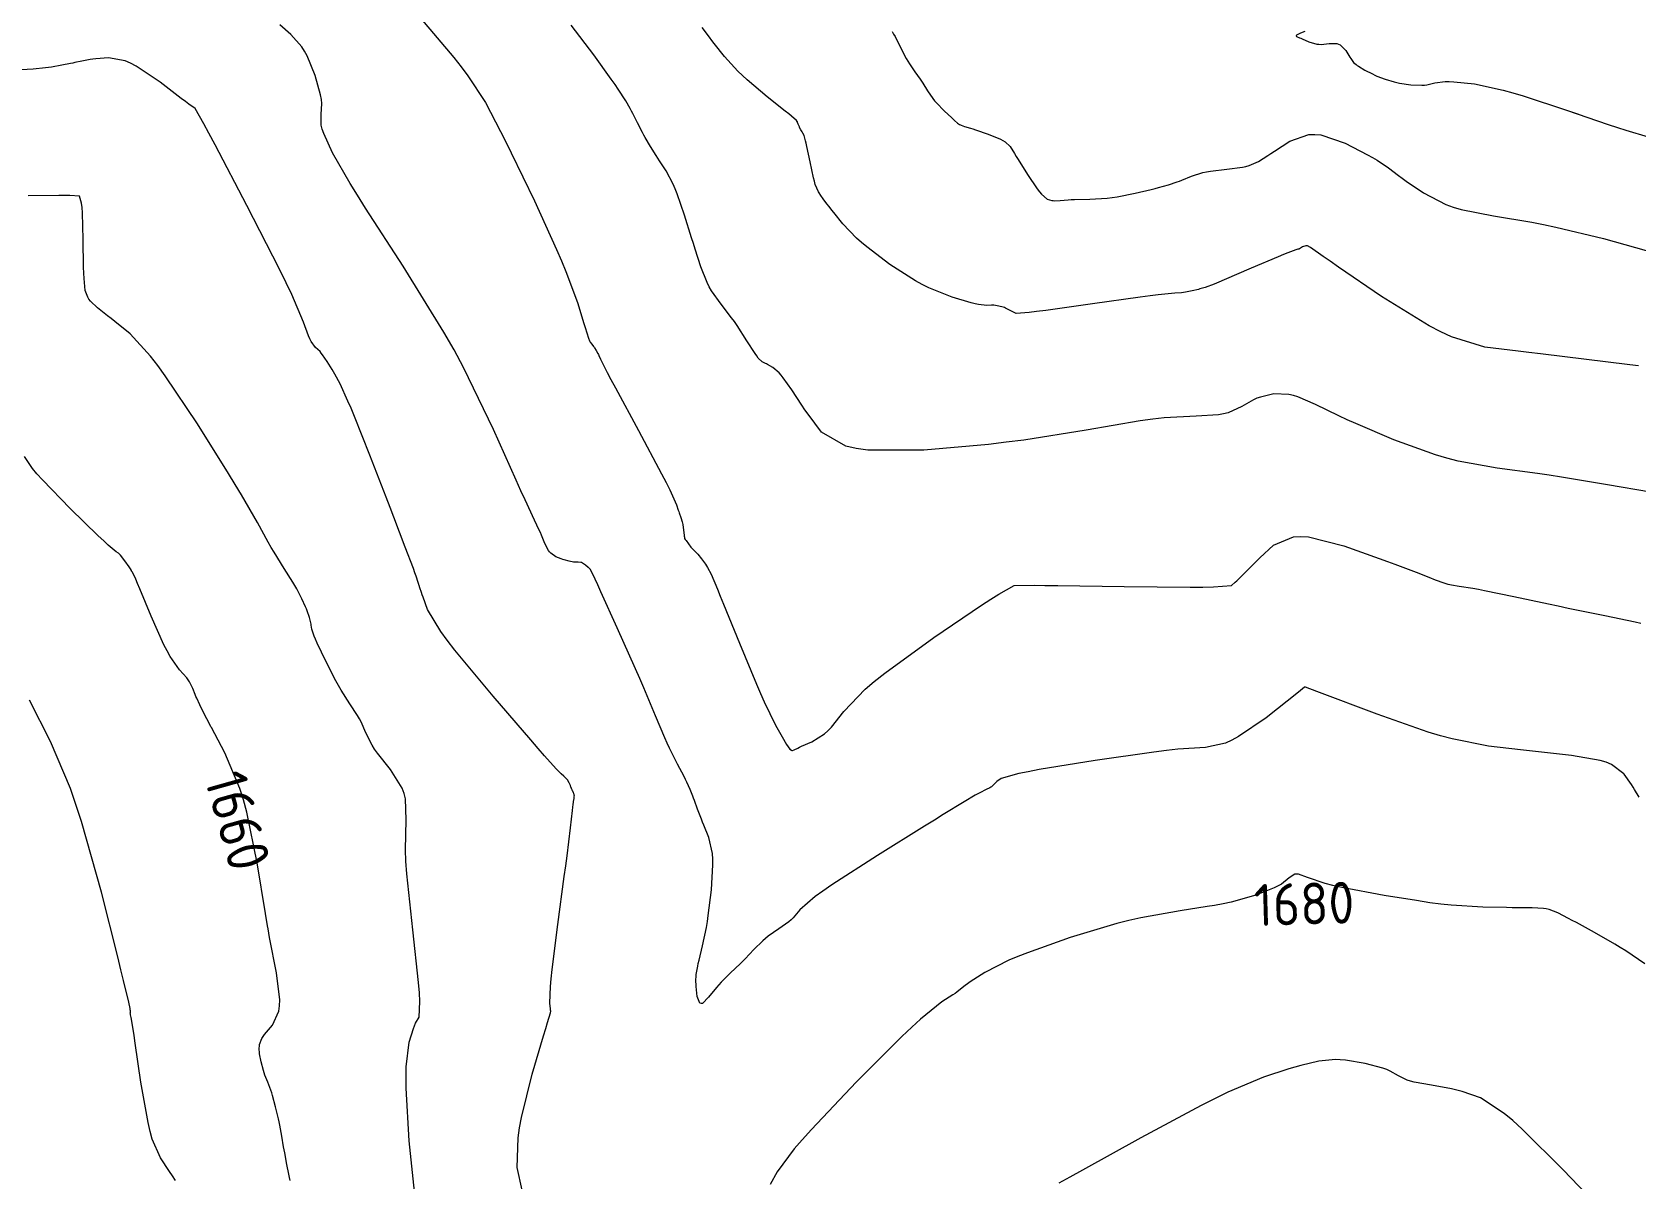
# Model space of a CAD drawing. Header units: millimetres. Extents: x 837477 to 838477, y 1189014 to 1191014.
# Drawn here: x 837711.4 to 837857, y 1189124.9 to 1189229 of the extents above; entities that cross this region are included whole.
import ezdxf

# ---------------------------------------------------------------- set-up
doc = ezdxf.new("R2010")
doc.units = ezdxf.units.MM
doc.header["$LTSCALE"] = 0.3
doc.layers.add('COTAS 10', color=252, linetype='Continuous', lineweight=9)
doc.styles.get("Standard").update_dxf_attribs({"font": 'isocp2.shx', "bigfont": '@extfont2.shx'})

msp = doc.modelspace()

# ---------------------------------------------------------------- linework, layer by layer
at = {"layer": 'COTAS 10'}
for points in [[(837857.333, 1189159.546), (837856.921, 1189160.233), (837856.78, 1189160.452), (837856.628, 1189160.685), (837855.986, 1189161.629), (837855.942, 1189161.664), (837854.816, 1189162.516), (837854.331, 1189162.711), (837853.778, 1189162.886), (837851.199, 1189163.335), (837848.199, 1189163.651), (837847.38, 1189163.742), (837846.565, 1189163.833), (837843.664, 1189164.176), (837840.368, 1189164.832), (837839.305, 1189165.122), (837838.176, 1189165.459), (837833.554, 1189167.068), (837828.075, 1189169.146), (837827.05, 1189169.534), (837827.007, 1189169.544), (837826.996, 1189169.544), (837826.986, 1189169.542), (837826.953, 1189169.527), (837826.399, 1189169.089), (837823.458, 1189166.763), (837820.966, 1189165.047), (837820.352, 1189164.721), (837819.771, 1189164.461), (837817.95, 1189164.065), (837815.44, 1189163.899), (837814.425, 1189163.785), (837813.271, 1189163.642), (837807.95, 1189162.876), (837802.852, 1189162.042), (837801.839, 1189161.855), (837800.999, 1189161.688), (837799.406, 1189161.243), (837799.012, 1189160.957), (837798.928, 1189160.889), (837798.855, 1189160.828), (837798.684, 1189160.647), (837798.522, 1189160.494), (837798.456, 1189160.45), (837798.38, 1189160.404), (837798.028, 1189160.23), (837797.472, 1189159.951), (837797.268, 1189159.838), (837797.042, 1189159.711), (837796.044, 1189159.123), (837794.142, 1189157.958), (837793.346, 1189157.465), (837792.434, 1189156.9), (837788.166, 1189154.244), (837784.025, 1189151.579), (837783.193, 1189151.007), (837782.496, 1189150.507), (837781.115, 1189149.299), (837780.521, 1189148.584), (837780.321, 1189148.395), (837780.105, 1189148.209), (837779.2, 1189147.57), (837778.24, 1189146.909), (837777.991, 1189146.71), (837777.748, 1189146.503), (837776.933, 1189145.699), (837776.142, 1189144.857), (837775.915, 1189144.626), (837775.685, 1189144.396), (837774.826, 1189143.577), (837773.986, 1189142.743), (837773.767, 1189142.504), (837773.555, 1189142.262), (837772.838, 1189141.359), (837772.267, 1189140.808), (837772.146, 1189140.787), (837772.042, 1189140.824), (837771.802, 1189141.434), (837771.707, 1189142.338), (837771.695, 1189142.56), (837771.688, 1189142.77), (837771.716, 1189143.426), (837771.842, 1189144.175), (837771.898, 1189144.443), (837771.963, 1189144.739), (837772.275, 1189146.027), (837772.628, 1189147.696), (837772.719, 1189148.232), (837772.807, 1189148.8), (837773.103, 1189151.116), (837773.232, 1189153.38), (837773.216, 1189153.915), (837773.176, 1189154.41), (837772.847, 1189155.866), (837772.401, 1189156.992), (837772.289, 1189157.279), (837772.181, 1189157.556), (837771.834, 1189158.466), (837771.54, 1189159.248), (837771.465, 1189159.444), (837771.394, 1189159.631), (837771.162, 1189160.231), (837770.857, 1189160.915), (837770.739, 1189161.154), (837770.607, 1189161.416), (837770.012, 1189162.54), (837769.286, 1189163.985), (837769.071, 1189164.448), (837768.851, 1189164.938), (837768.007, 1189166.936), (837766.939, 1189169.482), (837766.578, 1189170.318), (837766.188, 1189171.211), (837764.541, 1189174.911), (837763.054, 1189178.2), (837762.765, 1189178.834), (837762.528, 1189179.349), (837762.116, 1189180.21), (837762.005, 1189180.322), (837761.958, 1189180.365), (837761.904, 1189180.412), (837761.652, 1189180.625), (837761.37, 1189180.815), (837761.297, 1189180.848), (837761.227, 1189180.873), (837760.992, 1189180.893), (837760.731, 1189180.884), (837760.644, 1189180.891), (837760.551, 1189180.902), (837760.163, 1189180.976), (837759.718, 1189181.098), (837759.589, 1189181.14), (837759.458, 1189181.186), (837758.966, 1189181.379), (837758.505, 1189181.694), (837758.394, 1189181.817), (837758.29, 1189181.955), (837757.976, 1189182.579), (837757.668, 1189183.346), (837757.567, 1189183.573), (837757.461, 1189183.807), (837757.022, 1189184.707), (837756.162, 1189186.545), (837755.789, 1189187.371), (837755.358, 1189188.334), (837753.316, 1189192.955), (837750.584, 1189198.585), (837749.719, 1189200.183), (837748.805, 1189201.799), (837745.112, 1189207.778), (837741.689, 1189213.064), (837740.946, 1189214.243), (837740.292, 1189215.299), (837738.672, 1189218.084), (837737.884, 1189219.823), (837737.754, 1189220.22), (837737.663, 1189220.579), (837737.656, 1189221.569), (837737.723, 1189222.566), (837737.678, 1189222.931), (837737.607, 1189223.333), (837737.121, 1189225.104), (837736.375, 1189226.903), (837736.139, 1189227.323), (837735.89, 1189227.709), (837734.886, 1189228.822), (837733.906, 1189229.699)], [(837746.687, 1189230.323), (837749.69, 1189226.744), (837750.362, 1189225.883), (837750.965, 1189225.078), (837752.567, 1189222.641), (837753.95, 1189220.013), (837754.415, 1189219.088), (837754.915, 1189218.077), (837757.019, 1189213.711), (837759.037, 1189209.299), (837759.485, 1189208.258), (837759.883, 1189207.296), (837760.92, 1189204.478), (837761.514, 1189202.578), (837761.633, 1189202.195), (837761.936, 1189201.232), (837762.028, 1189201.004), (837762.059, 1189200.945), (837762.092, 1189200.887), (837762.231, 1189200.689), (837762.386, 1189200.488), (837762.429, 1189200.428), (837762.473, 1189200.365), (837762.629, 1189200.122), (837762.782, 1189199.845), (837762.823, 1189199.762), (837762.864, 1189199.676), (837763.007, 1189199.341), (837763.622, 1189198.129), (837763.961, 1189197.49), (837764.372, 1189196.72), (837766.465, 1189192.843), (837768.559, 1189188.93), (837768.971, 1189188.137), (837769.31, 1189187.47), (837769.931, 1189186.112), (837770.077, 1189185.61), (837770.118, 1189185.482), (837770.159, 1189185.36), (837770.309, 1189184.962), (837770.44, 1189184.56), (837770.469, 1189184.436), (837770.496, 1189184.306), (837770.568, 1189183.789), (837770.613, 1189183.338), (837770.623, 1189183.249), (837770.632, 1189183.177), (837770.655, 1189183.046), (837770.717, 1189182.956), (837770.751, 1189182.908), (837770.792, 1189182.851), (837771, 1189182.562), (837771.235, 1189182.255), (837771.292, 1189182.185), (837771.347, 1189182.123), (837771.517, 1189181.954), (837771.712, 1189181.765), (837771.782, 1189181.689), (837771.859, 1189181.603), (837772.194, 1189181.209), (837772.557, 1189180.711), (837772.651, 1189180.56), (837772.743, 1189180.403), (837773.054, 1189179.788), (837773.627, 1189178.432), (837773.885, 1189177.808), (837774.185, 1189177.076), (837775.626, 1189173.535), (837777.177, 1189169.812), (837777.547, 1189168.965), (837777.891, 1189168.199), (837778.919, 1189166.098), (837779.639, 1189164.799), (837779.789, 1189164.539), (837779.919, 1189164.322), (837780.209, 1189163.896), (837780.36, 1189163.798), (837780.401, 1189163.787), (837780.442, 1189163.783), (837780.59, 1189163.829), (837780.929, 1189164), (837781.091, 1189164.075), (837781.283, 1189164.162), (837782.221, 1189164.577), (837783.354, 1189165.298), (837783.667, 1189165.578), (837783.981, 1189165.893), (837785.114, 1189167.32), (837787.056, 1189169.359), (837787.88, 1189170.06), (837788.827, 1189170.819), (837793.281, 1189174.053), (837797.601, 1189176.976), (837798.464, 1189177.54), (837799.183, 1189177.997), (837800.575, 1189178.761), (837802.383, 1189178.792), (837803.363, 1189178.786), (837804.551, 1189178.775), (837810.575, 1189178.686), (837816.561, 1189178.622), (837817.725, 1189178.627), (837818.675, 1189178.642), (837820.324, 1189178.778), (837820.662, 1189179.078), (837820.786, 1189179.196), (837820.922, 1189179.329), (837821.52, 1189179.935), (837822.336, 1189180.749), (837822.608, 1189181.012), (837822.902, 1189181.292), (837824.129, 1189182.441), (837825.935, 1189183.198), (837826.593, 1189183.23), (837827.318, 1189183.186), (837830.507, 1189182.385), (837833.726, 1189181.223), (837834.471, 1189180.951), (837835.153, 1189180.7), (837837.085, 1189179.971), (837838.38, 1189179.469), (837838.66, 1189179.36), (837838.906, 1189179.265), (837839.511, 1189179.033), (837839.972, 1189178.898), (837840.127, 1189178.864), (837840.294, 1189178.831), (837840.997, 1189178.726), (837842.23, 1189178.52), (837842.731, 1189178.424), (837843.302, 1189178.312), (837845.938, 1189177.763), (837849.087, 1189177.098), (837849.98, 1189176.912), (837850.883, 1189176.724), (837854.219, 1189176.039), (837856.962, 1189175.472), (837857.49, 1189175.358)], [(837858.359, 1189187.254), (837854.45, 1189187.924), (837850.273, 1189188.62), (837849.176, 1189188.789), (837848.104, 1189188.946), (837844.45, 1189189.429), (837840.889, 1189190.075), (837839.876, 1189190.337), (837838.851, 1189190.634), (837835.052, 1189192.006), (837831.606, 1189193.476), (837830.804, 1189193.835), (837830.067, 1189194.173), (837827.954, 1189195.221), (837826.348, 1189195.922), (837825.931, 1189196.042), (837825.525, 1189196.129), (837824.162, 1189196.173), (837822.935, 1189195.896), (837822.615, 1189195.781), (837822.305, 1189195.649), (837821.26, 1189195.034), (837820.023, 1189194.459), (837819.592, 1189194.353), (837819.123, 1189194.27), (837817.109, 1189194.163), (837814.198, 1189193.995), (837813.163, 1189193.874), (837812.029, 1189193.72), (837807.109, 1189192.897), (837801.461, 1189191.987), (837799.869, 1189191.779), (837798.264, 1189191.591), (837792.367, 1189191.07), (837787.306, 1189191.081), (837786.228, 1189191.228), (837785.292, 1189191.437), (837783.08, 1189192.714), (837781.878, 1189194.324), (837781.578, 1189194.745), (837781.292, 1189195.154), (837780.379, 1189196.539), (837779.617, 1189197.651), (837779.426, 1189197.889), (837779.244, 1189198.096), (837778.663, 1189198.589), (837778.197, 1189198.844), (837778.088, 1189198.901), (837777.988, 1189198.952), (837777.702, 1189199.086), (837777.349, 1189199.438), (837777.208, 1189199.627), (837777.047, 1189199.856), (837776.311, 1189201.011), (837775.43, 1189202.378), (837775.178, 1189202.74), (837774.923, 1189203.095), (837773.975, 1189204.318), (837773.101, 1189205.554), (837772.894, 1189205.918), (837772.701, 1189206.291), (837772.127, 1189207.715), (837771.61, 1189209.337), (837771.452, 1189209.835), (837771.288, 1189210.354), (837770.645, 1189212.406), (837769.972, 1189214.355), (837769.79, 1189214.811), (837769.609, 1189215.229), (837768.971, 1189216.433), (837768.372, 1189217.361), (837768.217, 1189217.605), (837768.065, 1189217.844), (837767.555, 1189218.659), (837767.081, 1189219.461), (837766.953, 1189219.691), (837766.826, 1189219.925), (837766.378, 1189220.8), (837765.947, 1189221.656), (837765.831, 1189221.878), (837765.717, 1189222.093), (837765.315, 1189222.817), (837764.631, 1189223.872), (837764.338, 1189224.296), (837764, 1189224.777), (837762.407, 1189226.992), (837760.361, 1189229.678)], [(837857.273, 1189198.732), (837856.488, 1189198.829), (837848.362, 1189199.805), (837847.323, 1189199.933), (837846.347, 1189200.054), (837843.333, 1189200.438), (837840.302, 1189201.352), (837839.315, 1189201.807), (837838.262, 1189202.349), (837833.925, 1189205.037), (837830.045, 1189207.702), (837829.28, 1189208.23), (837828.65, 1189208.667), (837827.494, 1189209.487), (837827.212, 1189209.632), (837827.132, 1189209.643), (837827.052, 1189209.641), (837826.758, 1189209.529), (837826.485, 1189209.37), (837826.417, 1189209.339), (837826.354, 1189209.313), (837826.154, 1189209.264), (837825.427, 1189209), (837825.031, 1189208.839), (837824.55, 1189208.639), (837822.108, 1189207.596), (837819.645, 1189206.54), (837819.151, 1189206.331), (837818.738, 1189206.159), (837817.924, 1189205.838), (837817.572, 1189205.741), (837817.451, 1189205.71), (837817.319, 1189205.676), (837816.755, 1189205.539), (837816.127, 1189205.417), (837815.955, 1189205.393), (837815.783, 1189205.373), (837815.171, 1189205.338), (837813.656, 1189205.182), (837812.916, 1189205.087), (837812.037, 1189204.969), (837807.705, 1189204.355), (837803.451, 1189203.759), (837802.621, 1189203.653), (837801.942, 1189203.572), (837800.748, 1189203.494), (837800.523, 1189203.597), (837800.455, 1189203.632), (837800.385, 1189203.669), (837800.11, 1189203.822), (837799.79, 1189203.977), (837799.691, 1189204.014), (837799.588, 1189204.05), (837799.179, 1189204.161), (837798.746, 1189204.228), (837798.627, 1189204.236), (837798.509, 1189204.24), (837798.086, 1189204.216), (837797.35, 1189204.299), (837797.034, 1189204.37), (837796.669, 1189204.463), (837794.947, 1189204.97), (837792.84, 1189205.817), (837792.233, 1189206.124), (837791.615, 1189206.461), (837789.298, 1189207.938), (837787.191, 1189209.526), (837786.706, 1189209.932), (837786.263, 1189210.325), (837785.018, 1189211.626), (837784.195, 1189212.658), (837784.017, 1189212.881), (837783.862, 1189213.076), (837783.486, 1189213.557), (837783.243, 1189213.89), (837783.171, 1189213.992), (837783.098, 1189214.099), (837782.819, 1189214.52), (837782.524, 1189215.214), (837782.44, 1189215.492), (837782.355, 1189215.808), (837782.042, 1189217.259), (837781.764, 1189218.66), (837781.702, 1189218.943), (837781.646, 1189219.182), (837781.497, 1189219.667), (837781.388, 1189219.861), (837781.357, 1189219.916), (837781.325, 1189219.971), (837781.209, 1189220.174), (837781.102, 1189220.377), (837781.076, 1189220.432), (837781.052, 1189220.486), (837780.979, 1189220.677), (837780.918, 1189220.844), (837780.901, 1189220.883), (837780.883, 1189220.918), (837780.82, 1189221.021), (837780.374, 1189221.399), (837780.116, 1189221.609), (837779.798, 1189221.864), (837778.164, 1189223.164), (837776.343, 1189224.697), (837775.908, 1189225.099), (837775.502, 1189225.491), (837774.288, 1189226.826), (837773.354, 1189228.003), (837773.126, 1189228.296), (837772.91, 1189228.575), (837772.239, 1189229.46)], [(837789.505, 1189229.086), (837789.632, 1189228.868), (837789.762, 1189228.633), (837790.262, 1189227.652), (837790.779, 1189226.65), (837790.921, 1189226.403), (837791.063, 1189226.168), (837791.569, 1189225.43), (837792.05, 1189224.769), (837792.175, 1189224.583), (837792.298, 1189224.396), (837792.712, 1189223.711), (837793.185, 1189223.01), (837793.344, 1189222.813), (837793.515, 1189222.614), (837794.235, 1189221.887), (837794.906, 1189221.269), (837795.047, 1189221.139), (837795.168, 1189221.027), (837795.443, 1189220.772), (837795.628, 1189220.643), (837795.693, 1189220.611), (837795.764, 1189220.581), (837796.07, 1189220.482), (837796.608, 1189220.319), (837796.826, 1189220.247), (837797.073, 1189220.164), (837798.213, 1189219.77), (837799.332, 1189219.314), (837799.565, 1189219.191), (837799.766, 1189219.071), (837800.215, 1189218.653), (837800.599, 1189218.017), (837800.757, 1189217.759), (837800.939, 1189217.467), (837801.786, 1189216.116), (837802.666, 1189214.812), (837802.87, 1189214.548), (837803.055, 1189214.327), (837803.579, 1189213.879), (837804.009, 1189213.755), (837804.136, 1189213.738), (837804.266, 1189213.729), (837804.764, 1189213.756), (837805.49, 1189213.821), (837805.765, 1189213.835), (837806.072, 1189213.847), (837807.444, 1189213.878), (837809.036, 1189213.97), (837809.482, 1189214.022), (837809.929, 1189214.084), (837811.562, 1189214.402), (837813.029, 1189214.759), (837813.372, 1189214.845), (837813.688, 1189214.927), (837814.603, 1189215.179), (837815.369, 1189215.429), (837815.592, 1189215.51), (837815.82, 1189215.596), (837816.681, 1189215.949), (837817.714, 1189216.282), (837818.049, 1189216.355), (837818.407, 1189216.421), (837819.878, 1189216.593), (837821.302, 1189216.772), (837821.63, 1189216.843), (837821.929, 1189216.923), (837822.769, 1189217.289), (837823.603, 1189217.833), (837823.898, 1189218.026), (837824.221, 1189218.236), (837825.619, 1189219.146), (837827.351, 1189219.743), (837827.884, 1189219.756), (837828.44, 1189219.703), (837830.645, 1189218.962), (837832.679, 1189217.905), (837833.129, 1189217.654), (837833.529, 1189217.42), (837834.565, 1189216.722), (837835.486, 1189216.016), (837835.815, 1189215.777), (837836.175, 1189215.519), (837837.739, 1189214.43), (837839.791, 1189213.372), (837840.459, 1189213.134), (837841.17, 1189212.919), (837844.098, 1189212.342), (837847.584, 1189211.771), (837848.647, 1189211.56), (837849.753, 1189211.325), (837854.098, 1189210.288), (837858.928, 1189208.939)], [(837826.978, 1189229.1), (837826.572, 1189228.947), (837826.266, 1189228.803), (837826.22, 1189228.77), (837826.191, 1189228.739), (837826.228, 1189228.651), (837826.488, 1189228.535), (837826.6, 1189228.487), (837826.728, 1189228.431), (837827.336, 1189228.172), (837828.059, 1189227.961), (837828.26, 1189227.936), (837828.462, 1189227.925), (837829.194, 1189228.008), (837829.871, 1189228.017), (837830.038, 1189227.959), (837830.197, 1189227.877), (837830.695, 1189227.362), (837831.07, 1189226.782), (837831.152, 1189226.658), (837831.223, 1189226.55), (837831.399, 1189226.29), (837831.624, 1189226.089), (837831.727, 1189226.018), (837831.847, 1189225.94), (837832.425, 1189225.602), (837833.128, 1189225.24), (837833.326, 1189225.147), (837833.526, 1189225.057), (837834.262, 1189224.759), (837835.074, 1189224.513), (837835.322, 1189224.457), (837835.58, 1189224.405), (837836.597, 1189224.261), (837837.59, 1189224.218), (837837.834, 1189224.23), (837838.065, 1189224.254), (837838.783, 1189224.426), (837839.719, 1189224.559), (837840.085, 1189224.557), (837840.499, 1189224.539), (837842.383, 1189224.334), (837844.994, 1189223.781), (837845.867, 1189223.543), (837846.804, 1189223.268), (837850.729, 1189221.967), (837851.82, 1189221.589)], [(837755.895, 1189123.827), (837755.439, 1189125.905), (837755.543, 1189128.603), (837755.671, 1189129.491), (837755.844, 1189130.439), (837756.826, 1189134.373), (837757.85, 1189137.863), (837758.048, 1189138.532), (837758.209, 1189139.073), (837758.483, 1189139.951), (837758.493, 1189140.111), (837758.487, 1189140.199), (837758.479, 1189140.305), (837758.419, 1189140.843), (837758.482, 1189142.339), (837758.551, 1189143.049), (837758.642, 1189143.886), (837759.157, 1189147.978), (837759.732, 1189152.321), (837759.861, 1189153.317), (837759.977, 1189154.223), (837760.286, 1189156.751), (837760.47, 1189158.327), (837760.507, 1189158.634), (837760.537, 1189158.885), (837760.596, 1189159.322), (837760.613, 1189159.403), (837760.617, 1189159.429), (837760.621, 1189159.457), (837760.636, 1189159.569), (837760.642, 1189159.679), (837760.641, 1189159.705), (837760.639, 1189159.729), (837760.623, 1189159.799), (837760.602, 1189159.854), (837760.596, 1189159.868), (837760.591, 1189159.881), (837760.574, 1189159.926), (837760.56, 1189159.964), (837760.556, 1189159.973), (837760.553, 1189159.982), (837760.542, 1189160.011), (837760.527, 1189160.044), (837760.521, 1189160.056), (837760.515, 1189160.069), (837760.486, 1189160.123), (837760.451, 1189160.193), (837760.44, 1189160.216), (837760.429, 1189160.24), (837760.389, 1189160.337), (837760.329, 1189160.478), (837760.306, 1189160.53), (837760.281, 1189160.588), (837760.167, 1189160.842), (837760.014, 1189161.113), (837759.964, 1189161.182), (837759.91, 1189161.247), (837759.688, 1189161.458), (837759.433, 1189161.675), (837759.359, 1189161.743), (837759.282, 1189161.815), (837758.993, 1189162.106), (837757.931, 1189163.312), (837757.368, 1189163.96), (837756.688, 1189164.746), (837753.26, 1189168.72), (837749.798, 1189172.889), (837749.096, 1189173.797), (837748.506, 1189174.598), (837747.303, 1189176.604), (837746.905, 1189177.701), (837746.823, 1189177.929), (837746.753, 1189178.125), (837746.601, 1189178.562), (837746.537, 1189178.77), (837746.522, 1189178.822), (837746.509, 1189178.871), (837746.475, 1189179.03), (837746.278, 1189179.611), (837746.163, 1189179.927), (837746.022, 1189180.31), (837745.293, 1189182.254), (837744.252, 1189184.983), (837743.913, 1189185.861), (837743.553, 1189186.793), (837742.072, 1189190.602), (837740.671, 1189194.125), (837740.362, 1189194.877), (837740.086, 1189195.531), (837739.375, 1189197.086), (837738.896, 1189197.96), (837738.768, 1189198.186), (837738.641, 1189198.404), (837738.198, 1189199.131), (837737.774, 1189199.741), (837737.66, 1189199.885), (837737.548, 1189200.018), (837737.151, 1189200.408), (837736.748, 1189200.952), (837736.632, 1189201.182), (837736.512, 1189201.446), (837736.062, 1189202.686), (837734.99, 1189205.202), (837734.478, 1189206.271), (837733.874, 1189207.501), (837730.917, 1189213.289), (837728.026, 1189218.801), (837727.463, 1189219.858), (837727.004, 1189220.711), (837726.203, 1189222.097), (837725.637, 1189222.502), (837725.326, 1189222.736), (837724.947, 1189223.024), (837723.02, 1189224.508), (837720.864, 1189225.96), (837720.341, 1189226.228), (837719.85, 1189226.439), (837718.344, 1189226.715), (837717.185, 1189226.607), (837716.913, 1189226.575), (837716.662, 1189226.542), (837715.93, 1189226.413), (837715.287, 1189226.272), (837715.091, 1189226.23), (837714.888, 1189226.188), (837714.092, 1189226.028), (837713.18, 1189225.874), (837712.903, 1189225.835), (837712.616, 1189225.798), (837711.492, 1189225.68), (837709.878, 1189225.579)], [(837850.729, 1189221.967), (837854.51, 1189220.655), (837855.357, 1189220.372), (837856.117, 1189220.125), (837858.14, 1189219.522)], [(837746.124, 1189123.729), (837745.651, 1189128.316), (837745.384, 1189133.095), (837745.37, 1189134.131), (837745.381, 1189135.042), (837745.634, 1189137.295), (837746.028, 1189138.519), (837746.128, 1189138.782), (837746.224, 1189139.012), (837746.537, 1189139.567), (837746.624, 1189140.987), (837746.578, 1189141.762), (837746.501, 1189142.704), (837745.968, 1189147.483), (837745.431, 1189152.582), (837745.351, 1189153.725), (837745.301, 1189154.751), (837745.371, 1189157.483), (837745.312, 1189159.383), (837745.182, 1189159.884), (837745.002, 1189160.374), (837743.941, 1189162.052), (837742.758, 1189163.539), (837742.501, 1189163.908), (837742.274, 1189164.259), (837741.713, 1189165.372), (837741.27, 1189166.382), (837741.119, 1189166.668), (837740.956, 1189166.956), (837740.263, 1189168.018), (837739.455, 1189169.271), (837739.219, 1189169.679), (837738.977, 1189170.114), (837738.062, 1189171.906), (837737.292, 1189173.547), (837737.143, 1189173.887), (837737.02, 1189174.177), (837736.808, 1189174.808), (837736.753, 1189175.159), (837736.73, 1189175.271), (837736.704, 1189175.391), (837736.58, 1189175.877), (837736.388, 1189176.459), (837736.319, 1189176.638), (837736.242, 1189176.825), (837735.909, 1189177.566), (837735.43, 1189178.47), (837735.262, 1189178.761), (837735.078, 1189179.068), (837734.286, 1189180.323), (837733.371, 1189181.793), (837733.109, 1189182.237), (837732.844, 1189182.697), (837731.86, 1189184.488), (837730.412, 1189187.016), (837729.856, 1189187.94), (837729.232, 1189188.96), (837726.418, 1189193.454), (837723.498, 1189197.826), (837722.809, 1189198.77), (837722.17, 1189199.597), (837720.294, 1189201.624), (837718.904, 1189202.764), (837718.572, 1189203.033), (837718.263, 1189203.281), (837717.341, 1189204.011), (837716.698, 1189204.615), (837716.566, 1189204.785), (837716.454, 1189204.955), (837716.213, 1189205.58), (837716.119, 1189206.674), (837716.099, 1189207.141), (837716.081, 1189207.678), (837716.038, 1189210.212), (837715.97, 1189212.638), (837715.937, 1189213.108), (837715.897, 1189213.491), (837715.699, 1189214.145), (837714.841, 1189214.2), (837714.385, 1189214.205), (837713.834, 1189214.206), (837711.055, 1189214.171)], [(837734.836, 1189124.726), (837734.769, 1189124.992), (837734.739, 1189125.134), (837734.704, 1189125.305), (837734.536, 1189126.174), (837734.344, 1189127.217), (837734.293, 1189127.499), (837734.244, 1189127.778), (837734.079, 1189128.76), (837733.897, 1189129.755), (837733.838, 1189130.042), (837733.775, 1189130.333), (837733.517, 1189131.425), (837733.236, 1189132.449), (837733.158, 1189132.697), (837733.08, 1189132.93), (837732.8, 1189133.644), (837732.538, 1189134.299), (837732.472, 1189134.495), (837732.409, 1189134.698), (837732.206, 1189135.485), (837732.068, 1189136.235), (837732.047, 1189136.415), (837732.033, 1189136.582), (837732.045, 1189137.088), (837732.263, 1189137.613), (837732.379, 1189137.793), (837732.519, 1189137.988), (837733.227, 1189138.817), (837733.811, 1189140.11), (837733.873, 1189140.597), (837733.891, 1189141.14), (837733.596, 1189143.571), (837732.975, 1189146.806), (837732.836, 1189147.585), (837732.787, 1189147.856), (837732.593, 1189148.974), (837731.836, 1189153.571), (837730.9, 1189158.167), (837730.592, 1189159.285), (837730.264, 1189160.335), (837728.906, 1189163.567), (837727.682, 1189165.872), (837727.648, 1189165.935), (837727.382, 1189166.44), (837727.153, 1189166.88), (837726.623, 1189167.925), (837726.349, 1189168.532), (837726.28, 1189168.695), (837726.215, 1189168.856), (837726.004, 1189169.423), (837725.702, 1189170.019), (837725.579, 1189170.198), (837725.44, 1189170.385), (837724.792, 1189171.111), (837723.934, 1189172.328), (837723.662, 1189172.824), (837723.374, 1189173.388), (837722.209, 1189175.999), (837721.179, 1189178.471), (837720.977, 1189178.948), (837720.81, 1189179.335), (837720.509, 1189179.984), (837720.457, 1189180.042), (837720.448, 1189180.057), (837720.441, 1189180.072), (837720.436, 1189180.121), (837720.35, 1189180.284), (837720.292, 1189180.371), (837720.22, 1189180.476), (837719.835, 1189181.005), (837719.42, 1189181.526), (837719.329, 1189181.626), (837719.247, 1189181.707), (837719.038, 1189181.838), (837718.312, 1189182.444), (837717.905, 1189182.825), (837717.409, 1189183.297), (837714.873, 1189185.772), (837712.339, 1189188.368), (837711.844, 1189188.918), (837711.438, 1189189.395), (837710.721, 1189190.504)], [(837724.412, 1189124.732), (837724.142, 1189125.143), (837723.884, 1189125.532), (837723.05, 1189126.762), (837722.319, 1189128.482), (837722.126, 1189129.181), (837721.937, 1189129.977), (837721.284, 1189133.656), (837720.766, 1189137.179), (837720.662, 1189137.876), (837720.574, 1189138.453), (837720.399, 1189139.534), (837720.346, 1189139.772), (837720.336, 1189139.819), (837720.328, 1189139.857), (837720.317, 1189139.923), (837720.322, 1189139.937), (837720.325, 1189139.942), (837720.329, 1189139.947), (837720.348, 1189139.969), (837720.337, 1189140.128), (837720.322, 1189140.22), (837720.303, 1189140.333), (837720.188, 1189140.912), (837719.716, 1189142.88), (837719.471, 1189143.868), (837719.176, 1189145.049), (837717.695, 1189150.912), (837715.889, 1189157.343), (837715.389, 1189158.882), (837714.889, 1189160.315), (837713.081, 1189164.614), (837711.18, 1189168.346)], [(837857.839, 1189144.399), (837856.112, 1189145.581), (837855.621, 1189145.894), (837855.124, 1189146.201), (837853.286, 1189147.258), (837851.635, 1189148.148), (837851.256, 1189148.351), (837850.912, 1189148.534), (837849.952, 1189149.034), (837849.147, 1189149.334), (837848.9, 1189149.39), (837848.643, 1189149.435), (837847.628, 1189149.5), (837846.279, 1189149.499), (837845.81, 1189149.502), (837845.302, 1189149.507), (837843.123, 1189149.535), (837840.263, 1189149.722), (837839.325, 1189149.827), (837838.324, 1189149.954), (837837.105, 1189150.146), (837834.178, 1189150.605), (837830.335, 1189151.345), (837829.525, 1189151.529), (837828.824, 1189151.703), (837827.21, 1189152.255), (837826.411, 1189152.547), (837826.224, 1189152.558), (837826.053, 1189152.537), (837825.56, 1189152.209), (837824.856, 1189151.649), (837824.551, 1189151.483), (837824.198, 1189151.312), (837822.529, 1189150.654), (837820.272, 1189150.014), (837819.549, 1189149.855), (837818.784, 1189149.703), (837818.113, 1189149.599), (837815.669, 1189149.218), (837812.071, 1189148.581), (837811.003, 1189148.333), (837809.903, 1189148.054), (837805.669, 1189146.788), (837801.78, 1189145.408), (837800.899, 1189145.058), (837800.102, 1189144.721), (837797.926, 1189143.62), (837796.598, 1189142.773), (837796.335, 1189142.597), (837796.117, 1189142.446), (837795.709, 1189142.113), (837795.381, 1189141.832), (837795.214, 1189141.715), (837795.013, 1189141.58), (837794.014, 1189140.949), (837792.081, 1189139.376), (837791.292, 1189138.647), (837790.393, 1189137.791), (837786.231, 1189133.639), (837782.163, 1189129.36), (837781.323, 1189128.423), (837780.608, 1189127.594), (837779.061, 1189125.499), (837778.437, 1189124.353)], [(837853.934, 1189122.008), (837850.441, 1189125.682), (837846.71, 1189129.392), (837845.858, 1189130.158), (837845.083, 1189130.81), (837842.938, 1189132.22), (837841.261, 1189132.803), (837840.782, 1189132.934), (837840.296, 1189133.052), (837838.487, 1189133.369), (837836.902, 1189133.64), (837836.557, 1189133.73), (837836.252, 1189133.826), (837835.491, 1189134.224), (837834.723, 1189134.664), (837834.415, 1189134.787), (837834.065, 1189134.909), (837832.453, 1189135.353), (837830.66, 1189135.655), (837830.196, 1189135.689), (837829.746, 1189135.701), (837828.236, 1189135.563), (837826.602, 1189135.169), (837826.073, 1189135.019), (837825.512, 1189134.852), (837823.212, 1189134.104), (837819.976, 1189132.734), (837818.826, 1189132.175), (837817.565, 1189131.539), (837812.092, 1189128.593), (837806.79, 1189125.655), (837805.638, 1189125.023), (837804.622, 1189124.471)]]:
    msp.add_lwpolyline(points, dxfattribs=at)

# ---------------------------------------------------------------- texts
at = {"layer": 'COTAS 10', "char_height": 3.8, "attachment_point": 7}
for s, insert, rotation in [('1660', (837727.022, 1189161.209), 285.74611), ('1680', (837822.415, 1189147.823), 1.64974)]:
    msp.add_mtext(s, dxfattribs=dict(at, insert=insert, rotation=rotation))

doc.saveas('drawing.dxf')
